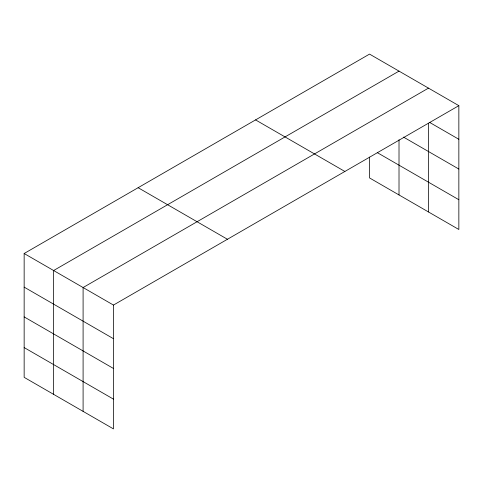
<?xml version="1.0" encoding="UTF-8"?>
<svg xmlns="http://www.w3.org/2000/svg" width="483" height="483" viewBox="0 0 483 483"><rect width="100%" height="100%" fill="white"/><g stroke="black" fill="none" stroke-linecap="round" stroke-linejoin="round"><path stroke-width="0.72" d="M458.85 105.662L369.537 54.102L24.15 253.509L24.15 377.338L113.463 428.898L113.463 305.069L458.85 105.662L458.85 229.491L369.537 177.931L369.537 157.09M428.487 123.243L428.487 211.959M399.012 71.116L53.625 270.522L53.625 394.351M428.487 88.129L83.094 287.542L83.094 411.371M429.779 122.501L458.85 139.285M403.498 137.094L458.85 169.056M377.229 152.598L458.85 199.727M255.561 119.905L344.874 171.465M138.126 187.706L227.439 239.266M24.15 253.509L113.463 305.069M24.15 287.131L113.463 338.698M24.15 316.902L113.463 368.463M24.15 347.567L113.463 399.133M399.012 139.744L399.012 194.945"/></g></svg>
